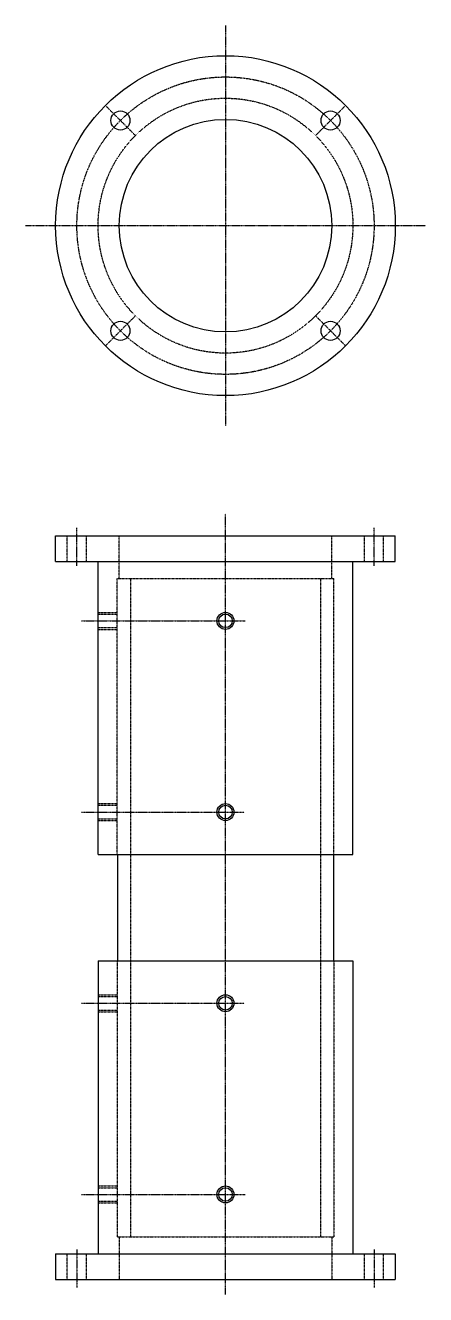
# Model space of a CAD drawing. Extents: x 42 to 698, y 40 to 664.
# Drawn here: x 509 to 698, y 67 to 664 of the extents above; entities outside this region: 2.
import ezdxf

# ---------------------------------------------------------------- set-up
doc = ezdxf.new("R2010")
doc.units = 0
doc.header["$LTSCALE"] = 0.25
doc.linetypes.add('CENTER', pattern=[2, 1.25, -0.25, 0.25, -0.25])
doc.linetypes.add('DASHED', pattern=[0.75, 0.5, -0.25])
doc.layers.get('0').update_dxf_attribs({"linetype": 'CONTINUOUS'})
doc.layers.add('CENTER', color=1, linetype='CENTER')

msp = doc.modelspace()

# ---------------------------------------------------------------- linework, layer by layer
for p, q in [((523.53, 424.08), (683.53, 424.08)), ((523.53, 412.08), (683.53, 412.08)), ((543.53, 274.08), (663.53, 274.08)), ((654.33, 261.58), (654.33, 261.58)), ((654.33, 249.08), (654.33, 249.08)), ((543.53, 224.08), (663.53, 224.08)), ((523.53, 86.08), (683.53, 86.08)), ((523.53, 74.08), (683.53, 74.08))]:
    msp.add_line(p, q)
at = {"color": 7, "linetype": 'CONTINUOUS'}
for p, q in [((523.53, 412.08), (523.53, 424.08)), ((683.53, 412.08), (683.53, 424.08)), ((543.53, 274.08), (543.53, 412.08)), ((663.53, 274.08), (663.53, 412.08)), ((552.73, 274.08), (552.73, 224.08)), ((654.33, 274.08), (654.33, 224.08)), ((543.53, 224.08), (543.53, 86.08)), ((663.53, 224.08), (663.53, 86.08)), ((523.53, 86.08), (523.53, 74.08)), ((683.53, 86.08), (683.53, 74.08))]:
    msp.add_line(p, q, dxfattribs=at)
at = {"color": 3, "linetype": 'DASHED'}
for p, q in [((529.03, 412.08), (529.03, 424.08)), ((538.03, 412.08), (538.03, 424.08)), ((553.48, 404.08), (553.48, 424.08)), ((653.58, 404.08), (653.58, 424.08)), ((669.03, 412.08), (669.03, 424.08)), ((678.03, 412.08), (678.03, 424.08)), ((552.53, 404.08), (654.53, 404.08)), ((552.53, 274.08), (552.53, 404.08)), ((558.73, 404.08), (558.73, 94.08)), ((648.33, 404.08), (648.33, 94.08)), ((654.53, 274.08), (654.53, 404.08)), ((543.53, 388.08), (552.53, 388.08)), ((543.53, 387.28), (552.53, 387.28)), ((543.53, 380.88), (552.53, 380.88)), ((543.53, 380.08), (552.53, 380.08)), ((543.53, 298.08), (552.53, 298.08)), ((543.53, 297.28), (552.53, 297.28)), ((543.53, 290.88), (552.53, 290.88)), ((543.53, 290.08), (552.53, 290.08)), ((552.53, 224.08), (552.53, 94.08)), ((654.53, 224.08), (654.53, 94.08)), ((543.53, 208.08), (552.53, 208.08)), ((543.53, 207.28), (552.53, 207.28)), ((543.53, 200.88), (552.53, 200.88)), ((543.53, 200.08), (552.53, 200.08)), ((543.53, 118.08), (552.53, 118.08)), ((543.53, 117.28), (552.53, 117.28)), ((543.53, 110.88), (552.53, 110.88)), ((543.53, 110.08), (552.53, 110.08)), ((552.53, 94.08), (654.53, 94.08)), ((553.48, 94.08), (553.48, 74.08)), ((653.58, 94.08), (653.58, 74.08)), ((529.03, 74.08), (529.03, 86.08)), ((538.03, 74.08), (538.03, 86.08)), ((669.03, 74.08), (669.03, 86.08)), ((678.03, 74.08), (678.03, 86.08))]:
    msp.add_line(p, q, dxfattribs=at)
for centre, radius in [((603.53, 570.1), 80), ((554.04, 619.6), 4.5), ((653.03, 619.6), 4.5), ((603.53, 570.1), 50.05), ((554.04, 520.6), 4.5), ((653.03, 520.6), 4.5), ((603.53, 384.08), 3.2), ((603.53, 294.08), 3.2), ((603.53, 204.08), 3.2), ((603.53, 114.08), 3.2)]:
    msp.add_circle(centre, radius)
msp.add_circle((603.53, 570.1), 60, dxfattribs=at)
at = {"color": 3}
for centre in [(603.53, 384.08), (603.53, 294.08), (603.53, 204.08), (603.53, 114.08)]:
    msp.add_circle(centre, 4, dxfattribs=at)
at = {"layer": 'CENTER', "color": 1, "linetype": 'CENTER'}
for p, q in [((603.53, 664.37), (603.53, 475.83)), ((546.97, 626.67), (561.11, 612.53)), ((660.1, 626.67), (645.96, 612.53)), ((509.26, 570.1), (697.81, 570.1)), ((561.11, 527.67), (546.97, 513.53)), ((645.96, 527.67), (660.1, 513.53)), ((603.53, 66.95), (603.53, 434.52)), ((533.53, 409.91), (533.53, 427.87)), ((673.53, 409.91), (673.53, 427.87)), ((535.72, 384.08), (612.84, 384.08)), ((535.72, 294.08), (612.39, 294.08)), ((535.72, 204.08), (612.39, 204.08)), ((535.72, 114.08), (612.84, 114.08)), ((533.53, 88.25), (533.53, 70.29)), ((673.53, 88.25), (673.53, 70.29))]:
    msp.add_line(p, q, dxfattribs=at)
msp.add_circle((603.53, 570.1), 70, dxfattribs=at)

# ---------------------------------------------------------------- texts
for s, p in [('PSEW100-350', (40, 100)), ('PSEW100', (40, 40))]:
    msp.add_text(s, height=16).set_placement(p)

doc.saveas('drawing.dxf')
